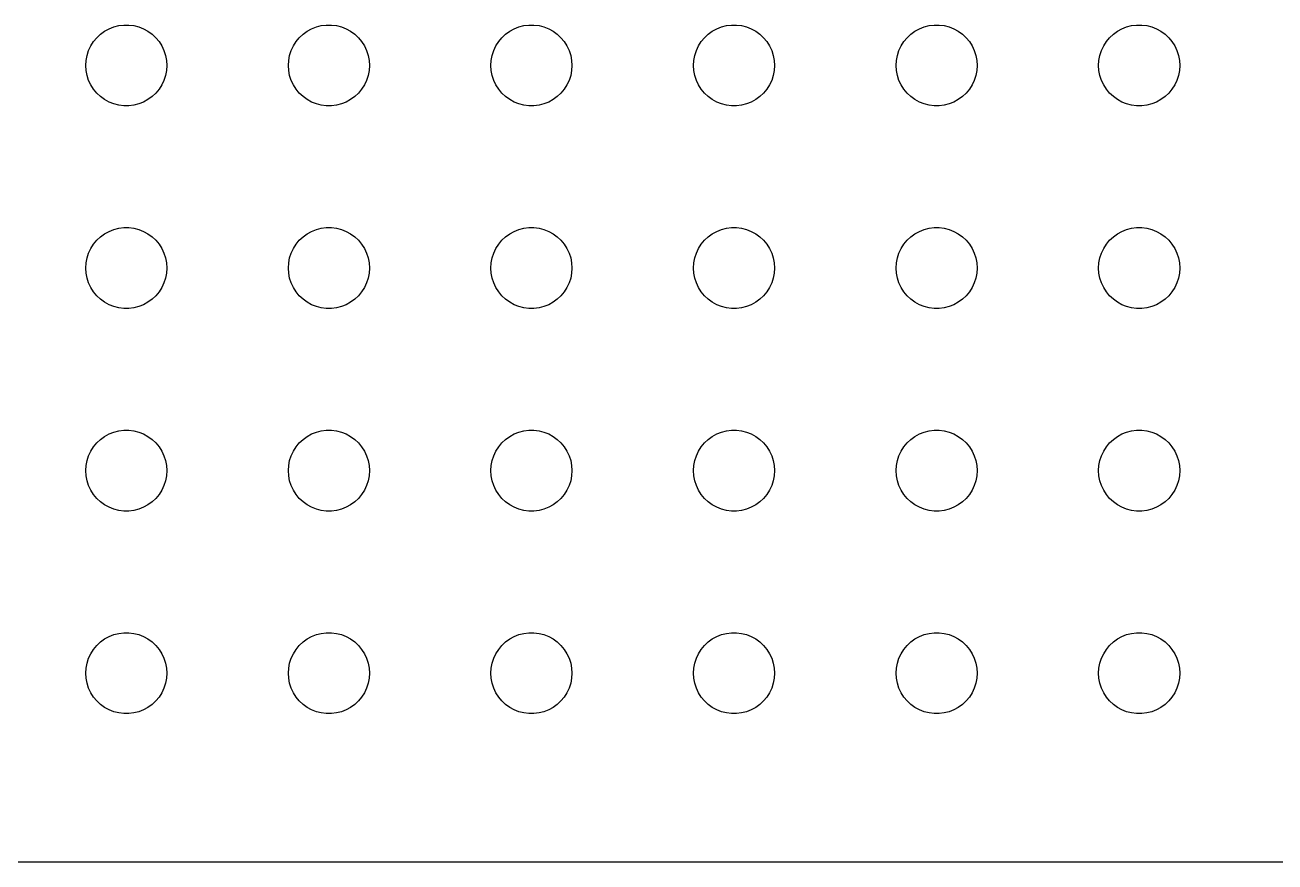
# Model space of a CAD drawing. Header units: metres. Extents: x -187 to 187, y -37 to 37.
# Drawn here: x -3.75 to 42.53, y -36.99 to -6 of the extents above; entities that cross this region are included whole.
import ezdxf

# ---------------------------------------------------------------- set-up
doc = ezdxf.new("R2010")
doc.units = ezdxf.units.M

msp = doc.modelspace()

# ---------------------------------------------------------------- linework, layer by layer
for p, q in [((-0.281067, -6.02657), (-0.094177, -6.00294)), ((-0.094177, -6.00294), (0.094177, -6.00294)), ((0.094177, -6.00294), (0.281067, -6.02657)), ((7.21892, -6.02657), (7.40581, -6.00294)), ((7.40581, -6.00294), (7.59418, -6.00294)), ((7.59418, -6.00294), (7.78107, -6.02657)), ((14.7189, -6.02657), (14.9058, -6.00294)), ((14.9058, -6.00294), (15.0942, -6.00294)), ((15.0942, -6.00294), (15.2811, -6.02657)), ((22.2189, -6.02657), (22.4058, -6.00294)), ((22.4058, -6.00294), (22.5942, -6.00294)), ((22.5942, -6.00294), (22.7811, -6.02657)), ((29.7189, -6.02657), (29.9058, -6.00294)), ((29.9058, -6.00294), (30.0942, -6.00294)), ((30.0942, -6.00294), (30.2811, -6.02657)), ((37.2189, -6.02657), (37.4058, -6.00294)), ((37.4058, -6.00294), (37.5942, -6.00294)), ((37.5942, -6.00294), (37.7811, -6.02657)), ((-1.21352, -6.61832), (-1.09344, -6.47318)), ((-1.09344, -6.47318), (-0.956131, -6.34422)), ((-0.956131, -6.34422), (-0.803726, -6.23351)), ((-0.803726, -6.23351), (-0.638657, -6.14275)), ((-0.638657, -6.14275), (-0.463516, -6.07341)), ((-0.463516, -6.07341), (-0.281067, -6.02657)), ((0.281067, -6.02657), (0.463516, -6.07341)), ((0.463516, -6.07341), (0.638657, -6.14275)), ((0.638657, -6.14275), (0.803726, -6.23351)), ((0.803726, -6.23351), (0.956131, -6.34422)), ((0.956131, -6.34422), (1.09344, -6.47318)), ((1.09344, -6.47318), (1.21352, -6.61832)), ((6.28647, -6.61832), (6.40654, -6.47318)), ((6.40654, -6.47318), (6.54385, -6.34422)), ((6.54385, -6.34422), (6.69626, -6.23351)), ((6.69626, -6.23351), (6.86133, -6.14275)), ((6.86133, -6.14275), (7.03647, -6.07341)), ((7.03647, -6.07341), (7.21892, -6.02657)), ((7.78107, -6.02657), (7.96352, -6.07341)), ((7.96352, -6.07341), (8.13866, -6.14275)), ((8.13866, -6.14275), (8.30373, -6.23351)), ((8.30373, -6.23351), (8.45613, -6.34422)), ((8.45613, -6.34422), (8.59344, -6.47318)), ((8.59344, -6.47318), (8.71352, -6.61832)), ((13.7865, -6.61832), (13.9065, -6.47318)), ((13.9065, -6.47318), (14.0439, -6.34422)), ((14.0439, -6.34422), (14.1963, -6.23351)), ((14.1963, -6.23351), (14.3613, -6.14275)), ((14.3613, -6.14275), (14.5365, -6.07341)), ((14.5365, -6.07341), (14.7189, -6.02657)), ((15.2811, -6.02657), (15.4635, -6.07341)), ((15.4635, -6.07341), (15.6387, -6.14275)), ((15.6387, -6.14275), (15.8037, -6.23351)), ((15.8037, -6.23351), (15.9561, -6.34422)), ((15.9561, -6.34422), (16.0934, -6.47318)), ((16.0934, -6.47318), (16.2135, -6.61832)), ((21.2865, -6.61832), (21.4065, -6.47318)), ((21.4065, -6.47318), (21.5439, -6.34422)), ((21.5439, -6.34422), (21.6963, -6.23351)), ((21.6963, -6.23351), (21.8613, -6.14275)), ((21.8613, -6.14275), (22.0365, -6.07341)), ((22.0365, -6.07341), (22.2189, -6.02657)), ((22.7811, -6.02657), (22.9635, -6.07341)), ((22.9635, -6.07341), (23.1387, -6.14275)), ((23.1387, -6.14275), (23.3037, -6.23351)), ((23.3037, -6.23351), (23.4561, -6.34422)), ((23.4561, -6.34422), (23.5934, -6.47318)), ((23.5934, -6.47318), (23.7135, -6.61832)), ((28.7865, -6.61832), (28.9065, -6.47318)), ((28.9065, -6.47318), (29.0439, -6.34422)), ((29.0439, -6.34422), (29.1963, -6.23351)), ((29.1963, -6.23351), (29.3613, -6.14275)), ((29.3613, -6.14275), (29.5365, -6.07341)), ((29.5365, -6.07341), (29.7189, -6.02657)), ((30.2811, -6.02657), (30.4635, -6.07341)), ((30.4635, -6.07341), (30.6387, -6.14275)), ((30.6387, -6.14275), (30.8037, -6.23351)), ((30.8037, -6.23351), (30.9561, -6.34422)), ((30.9561, -6.34422), (31.0934, -6.47318)), ((31.0934, -6.47318), (31.2135, -6.61832)), ((36.2865, -6.61832), (36.4065, -6.47318)), ((36.4065, -6.47318), (36.5439, -6.34422)), ((36.5439, -6.34422), (36.6963, -6.23351)), ((36.6963, -6.23351), (36.8613, -6.14275)), ((36.8613, -6.14275), (37.0365, -6.07341)), ((37.0365, -6.07341), (37.2189, -6.02657)), ((37.7811, -6.02657), (37.9635, -6.07341)), ((37.9635, -6.07341), (38.1387, -6.14275)), ((38.1387, -6.14275), (38.3037, -6.23351)), ((38.3037, -6.23351), (38.4561, -6.34422)), ((38.4561, -6.34422), (38.5934, -6.47318)), ((38.5934, -6.47318), (38.7135, -6.61832)), ((-1.39465, -6.9478), (-1.31445, -6.77736)), ((-1.31445, -6.77736), (-1.21352, -6.61832)), ((1.21352, -6.61832), (1.31445, -6.77736)), ((1.31445, -6.77736), (1.39465, -6.9478)), ((6.10533, -6.9478), (6.18553, -6.77736)), ((6.18553, -6.77736), (6.28647, -6.61832)), ((8.71352, -6.61832), (8.81445, -6.77736)), ((8.81445, -6.77736), (8.89465, -6.9478)), ((13.6053, -6.9478), (13.6855, -6.77736)), ((13.6855, -6.77736), (13.7865, -6.61832)), ((16.2135, -6.61832), (16.3145, -6.77736)), ((16.3145, -6.77736), (16.3947, -6.9478)), ((21.1053, -6.9478), (21.1855, -6.77736)), ((21.1855, -6.77736), (21.2865, -6.61832)), ((23.7135, -6.61832), (23.8145, -6.77736)), ((23.8145, -6.77736), (23.8947, -6.9478)), ((28.6053, -6.9478), (28.6855, -6.77736)), ((28.6855, -6.77736), (28.7865, -6.61832)), ((31.2135, -6.61832), (31.3145, -6.77736)), ((31.3145, -6.77736), (31.3947, -6.9478)), ((36.1053, -6.9478), (36.1855, -6.77736)), ((36.1855, -6.77736), (36.2865, -6.61832)), ((38.7135, -6.61832), (38.8145, -6.77736)), ((38.8145, -6.77736), (38.8947, -6.9478)), ((-1.5, -7.5), (-1.48816, -7.312)), ((-1.48816, -7.312), (-1.45287, -7.12695)), ((-1.45287, -7.12695), (-1.39465, -6.9478)), ((1.39465, -6.9478), (1.45287, -7.12695)), ((1.45287, -7.12695), (1.48816, -7.312)), ((1.48816, -7.312), (1.5, -7.5)), ((6, -7.5), (6.01183, -7.312)), ((6.01183, -7.312), (6.04712, -7.12695)), ((6.04712, -7.12695), (6.10533, -6.9478)), ((8.89465, -6.9478), (8.95287, -7.12695)), ((8.95287, -7.12695), (8.98816, -7.312)), ((8.98816, -7.312), (9, -7.5)), ((13.5, -7.5), (13.5118, -7.312)), ((13.5118, -7.312), (13.5471, -7.12695)), ((13.5471, -7.12695), (13.6053, -6.9478)), ((16.3947, -6.9478), (16.4529, -7.12695)), ((16.4529, -7.12695), (16.4882, -7.312)), ((16.4882, -7.312), (16.5, -7.5)), ((21, -7.5), (21.0118, -7.312)), ((21.0118, -7.312), (21.0471, -7.12695)), ((21.0471, -7.12695), (21.1053, -6.9478)), ((23.8947, -6.9478), (23.9529, -7.12695)), ((23.9529, -7.12695), (23.9882, -7.312)), ((23.9882, -7.312), (24, -7.5)), ((28.5, -7.5), (28.5118, -7.312)), ((28.5118, -7.312), (28.5471, -7.12695)), ((28.5471, -7.12695), (28.6053, -6.9478)), ((31.3947, -6.9478), (31.4529, -7.12695)), ((31.4529, -7.12695), (31.4882, -7.312)), ((31.4882, -7.312), (31.5, -7.5)), ((36, -7.5), (36.0118, -7.312)), ((36.0118, -7.312), (36.0471, -7.12695)), ((36.0471, -7.12695), (36.1053, -6.9478)), ((38.8947, -6.9478), (38.9529, -7.12695)), ((38.9529, -7.12695), (38.9882, -7.312)), ((38.9882, -7.312), (39, -7.5)), ((-1.48816, -7.68799), (-1.5, -7.5)), ((-1.45287, -7.87303), (-1.48816, -7.68799)), ((1.48816, -7.68799), (1.45287, -7.87303)), ((1.5, -7.5), (1.48816, -7.68799)), ((6.01183, -7.68799), (6, -7.5)), ((6.04712, -7.87303), (6.01183, -7.68799)), ((8.98816, -7.68799), (8.95287, -7.87303)), ((9, -7.5), (8.98816, -7.68799)), ((13.5118, -7.68799), (13.5, -7.5)), ((13.5471, -7.87303), (13.5118, -7.68799)), ((16.4882, -7.68799), (16.4529, -7.87303)), ((16.5, -7.5), (16.4882, -7.68799)), ((21.0118, -7.68799), (21, -7.5)), ((21.0471, -7.87303), (21.0118, -7.68799)), ((23.9882, -7.68799), (23.9529, -7.87303)), ((24, -7.5), (23.9882, -7.68799)), ((28.5118, -7.68799), (28.5, -7.5)), ((28.5471, -7.87303), (28.5118, -7.68799)), ((31.4882, -7.68799), (31.4529, -7.87303)), ((31.5, -7.5), (31.4882, -7.68799)), ((36.0118, -7.68799), (36, -7.5)), ((36.0471, -7.87303), (36.0118, -7.68799)), ((38.9882, -7.68799), (38.9529, -7.87303)), ((39, -7.5), (38.9882, -7.68799)), ((-1.39465, -8.05219), (-1.45287, -7.87303)), ((-1.31445, -8.22263), (-1.39465, -8.05219)), ((-1.21352, -8.38167), (-1.31445, -8.22263)), ((1.31445, -8.22263), (1.21352, -8.38167)), ((1.39465, -8.05219), (1.31445, -8.22263)), ((1.45287, -7.87303), (1.39465, -8.05219)), ((6.10533, -8.05219), (6.04712, -7.87303)), ((6.18553, -8.22263), (6.10533, -8.05219)), ((6.28647, -8.38167), (6.18553, -8.22263)), ((8.81445, -8.22263), (8.71352, -8.38167)), ((8.89465, -8.05219), (8.81445, -8.22263)), ((8.95287, -7.87303), (8.89465, -8.05219)), ((13.6053, -8.05219), (13.5471, -7.87303)), ((13.6855, -8.22263), (13.6053, -8.05219)), ((13.7865, -8.38167), (13.6855, -8.22263)), ((16.3145, -8.22263), (16.2135, -8.38167)), ((16.3947, -8.05219), (16.3145, -8.22263)), ((16.4529, -7.87303), (16.3947, -8.05219)), ((21.1053, -8.05219), (21.0471, -7.87303)), ((21.1855, -8.22263), (21.1053, -8.05219)), ((21.2865, -8.38167), (21.1855, -8.22263)), ((23.8145, -8.22263), (23.7135, -8.38167)), ((23.8947, -8.05219), (23.8145, -8.22263)), ((23.9529, -7.87303), (23.8947, -8.05219)), ((28.6053, -8.05219), (28.5471, -7.87303)), ((28.6855, -8.22263), (28.6053, -8.05219)), ((28.7865, -8.38167), (28.6855, -8.22263)), ((31.3145, -8.22263), (31.2135, -8.38167)), ((31.3947, -8.05219), (31.3145, -8.22263)), ((31.4529, -7.87303), (31.3947, -8.05219)), ((36.1053, -8.05219), (36.0471, -7.87303)), ((36.1855, -8.22263), (36.1053, -8.05219)), ((36.2865, -8.38167), (36.1855, -8.22263)), ((38.8145, -8.22263), (38.7135, -8.38167)), ((38.8947, -8.05219), (38.8145, -8.22263)), ((38.9529, -7.87303), (38.8947, -8.05219)), ((-1.09344, -8.52681), (-1.21352, -8.38167)), ((-0.956131, -8.65576), (-1.09344, -8.52681)), ((-0.803726, -8.76648), (-0.956131, -8.65576)), ((-0.638657, -8.85724), (-0.803726, -8.76648)), ((0.803726, -8.76648), (0.638657, -8.85724)), ((0.956131, -8.65576), (0.803726, -8.76648)), ((1.09344, -8.52681), (0.956131, -8.65576)), ((1.21352, -8.38167), (1.09344, -8.52681)), ((6.40654, -8.52681), (6.28647, -8.38167)), ((6.54385, -8.65576), (6.40654, -8.52681)), ((6.69626, -8.76648), (6.54385, -8.65576)), ((6.86133, -8.85724), (6.69626, -8.76648)), ((8.30373, -8.76648), (8.13866, -8.85724)), ((8.45613, -8.65576), (8.30373, -8.76648)), ((8.59344, -8.52681), (8.45613, -8.65576)), ((8.71352, -8.38167), (8.59344, -8.52681)), ((13.9065, -8.52681), (13.7865, -8.38167)), ((14.0439, -8.65576), (13.9065, -8.52681)), ((14.1963, -8.76648), (14.0439, -8.65576)), ((14.3613, -8.85724), (14.1963, -8.76648)), ((15.8037, -8.76648), (15.6387, -8.85724)), ((15.9561, -8.65576), (15.8037, -8.76648)), ((16.0934, -8.52681), (15.9561, -8.65576)), ((16.2135, -8.38167), (16.0934, -8.52681)), ((21.4065, -8.52681), (21.2865, -8.38167)), ((21.5439, -8.65576), (21.4065, -8.52681)), ((21.6963, -8.76648), (21.5439, -8.65576)), ((21.8613, -8.85724), (21.6963, -8.76648)), ((23.3037, -8.76648), (23.1387, -8.85724)), ((23.4561, -8.65576), (23.3037, -8.76648)), ((23.5934, -8.52681), (23.4561, -8.65576)), ((23.7135, -8.38167), (23.5934, -8.52681)), ((28.9065, -8.52681), (28.7865, -8.38167)), ((29.0439, -8.65576), (28.9065, -8.52681)), ((29.1963, -8.76648), (29.0439, -8.65576)), ((29.3613, -8.85724), (29.1963, -8.76648)), ((30.8037, -8.76648), (30.6387, -8.85724)), ((30.9561, -8.65576), (30.8037, -8.76648)), ((31.0934, -8.52681), (30.9561, -8.65576)), ((31.2135, -8.38167), (31.0934, -8.52681)), ((36.4065, -8.52681), (36.2865, -8.38167)), ((36.5439, -8.65576), (36.4065, -8.52681)), ((36.6963, -8.76648), (36.5439, -8.65576)), ((36.8613, -8.85724), (36.6963, -8.76648)), ((38.3037, -8.76648), (38.1387, -8.85724)), ((38.4561, -8.65576), (38.3037, -8.76648)), ((38.5934, -8.52681), (38.4561, -8.65576)), ((38.7135, -8.38167), (38.5934, -8.52681)), ((-0.463516, -8.92657), (-0.638657, -8.85724)), ((-0.281067, -8.97342), (-0.463516, -8.92657)), ((-0.094177, -8.99704), (-0.281067, -8.97342)), ((0.094177, -8.99704), (-0.094177, -8.99704)), ((0.281067, -8.97342), (0.094177, -8.99704)), ((0.463516, -8.92657), (0.281067, -8.97342)), ((0.638657, -8.85724), (0.463516, -8.92657)), ((7.03647, -8.92657), (6.86133, -8.85724)), ((7.21892, -8.97342), (7.03647, -8.92657)), ((7.40581, -8.99704), (7.21892, -8.97342)), ((7.59418, -8.99704), (7.40581, -8.99704)), ((7.78107, -8.97342), (7.59418, -8.99704)), ((7.96352, -8.92657), (7.78107, -8.97342)), ((8.13866, -8.85724), (7.96352, -8.92657)), ((14.5365, -8.92657), (14.3613, -8.85724)), ((14.7189, -8.97342), (14.5365, -8.92657)), ((14.9058, -8.99704), (14.7189, -8.97342)), ((15.0942, -8.99704), (14.9058, -8.99704)), ((15.2811, -8.97342), (15.0942, -8.99704)), ((15.4635, -8.92657), (15.2811, -8.97342)), ((15.6387, -8.85724), (15.4635, -8.92657)), ((22.0365, -8.92657), (21.8613, -8.85724)), ((22.2189, -8.97342), (22.0365, -8.92657)), ((22.4058, -8.99704), (22.2189, -8.97342)), ((22.5942, -8.99704), (22.4058, -8.99704)), ((22.7811, -8.97342), (22.5942, -8.99704)), ((22.9635, -8.92657), (22.7811, -8.97342)), ((23.1387, -8.85724), (22.9635, -8.92657)), ((29.5365, -8.92657), (29.3613, -8.85724)), ((29.7189, -8.97342), (29.5365, -8.92657)), ((29.9058, -8.99704), (29.7189, -8.97342)), ((30.0942, -8.99704), (29.9058, -8.99704)), ((30.2811, -8.97342), (30.0942, -8.99704)), ((30.4635, -8.92657), (30.2811, -8.97342)), ((30.6387, -8.85724), (30.4635, -8.92657)), ((37.0365, -8.92657), (36.8613, -8.85724)), ((37.2189, -8.97342), (37.0365, -8.92657)), ((37.4058, -8.99704), (37.2189, -8.97342)), ((37.5942, -8.99704), (37.4058, -8.99704)), ((37.7811, -8.97342), (37.5942, -8.99704)), ((37.9635, -8.92657), (37.7811, -8.97342)), ((38.1387, -8.85724), (37.9635, -8.92657)), ((-1.09344, -13.9732), (-0.956131, -13.8442)), ((-0.956131, -13.8442), (-0.803726, -13.7335)), ((-0.803726, -13.7335), (-0.638657, -13.6427)), ((-0.638657, -13.6427), (-0.463516, -13.5734)), ((-0.463516, -13.5734), (-0.281067, -13.5266)), ((-0.281067, -13.5266), (-0.094177, -13.5029)), ((-0.094177, -13.5029), (0.094177, -13.5029)), ((0.094177, -13.5029), (0.281067, -13.5266)), ((0.281067, -13.5266), (0.463516, -13.5734)), ((0.463516, -13.5734), (0.638657, -13.6427)), ((0.638657, -13.6427), (0.803726, -13.7335)), ((0.803726, -13.7335), (0.956131, -13.8442)), ((0.956131, -13.8442), (1.09344, -13.9732)), ((6.40654, -13.9732), (6.54385, -13.8442)), ((6.54385, -13.8442), (6.69626, -13.7335)), ((6.69626, -13.7335), (6.86133, -13.6427)), ((6.86133, -13.6427), (7.03647, -13.5734)), ((7.03647, -13.5734), (7.21892, -13.5266)), ((7.21892, -13.5266), (7.40581, -13.5029)), ((7.40581, -13.5029), (7.59418, -13.5029)), ((7.59418, -13.5029), (7.78107, -13.5266)), ((7.78107, -13.5266), (7.96352, -13.5734)), ((7.96352, -13.5734), (8.13866, -13.6427)), ((8.13866, -13.6427), (8.30373, -13.7335)), ((8.30373, -13.7335), (8.45613, -13.8442)), ((8.45613, -13.8442), (8.59344, -13.9732)), ((13.9065, -13.9732), (14.0439, -13.8442)), ((14.0439, -13.8442), (14.1963, -13.7335)), ((14.1963, -13.7335), (14.3613, -13.6427)), ((14.3613, -13.6427), (14.5365, -13.5734)), ((14.5365, -13.5734), (14.7189, -13.5266)), ((14.7189, -13.5266), (14.9058, -13.5029)), ((14.9058, -13.5029), (15.0942, -13.5029)), ((15.0942, -13.5029), (15.2811, -13.5266)), ((15.2811, -13.5266), (15.4635, -13.5734)), ((15.4635, -13.5734), (15.6387, -13.6427)), ((15.6387, -13.6427), (15.8037, -13.7335)), ((15.8037, -13.7335), (15.9561, -13.8442)), ((15.9561, -13.8442), (16.0934, -13.9732)), ((21.4065, -13.9732), (21.5439, -13.8442)), ((21.5439, -13.8442), (21.6963, -13.7335)), ((21.6963, -13.7335), (21.8613, -13.6427)), ((21.8613, -13.6427), (22.0365, -13.5734)), ((22.0365, -13.5734), (22.2189, -13.5266)), ((22.2189, -13.5266), (22.4058, -13.5029)), ((22.4058, -13.5029), (22.5942, -13.5029)), ((22.5942, -13.5029), (22.7811, -13.5266)), ((22.7811, -13.5266), (22.9635, -13.5734)), ((22.9635, -13.5734), (23.1387, -13.6427)), ((23.1387, -13.6427), (23.3037, -13.7335)), ((23.3037, -13.7335), (23.4561, -13.8442)), ((23.4561, -13.8442), (23.5934, -13.9732)), ((28.9065, -13.9732), (29.0439, -13.8442)), ((29.0439, -13.8442), (29.1963, -13.7335)), ((29.1963, -13.7335), (29.3613, -13.6427)), ((29.3613, -13.6427), (29.5365, -13.5734)), ((29.5365, -13.5734), (29.7189, -13.5266)), ((29.7189, -13.5266), (29.9058, -13.5029)), ((29.9058, -13.5029), (30.0942, -13.5029)), ((30.0942, -13.5029), (30.2811, -13.5266)), ((30.2811, -13.5266), (30.4635, -13.5734)), ((30.4635, -13.5734), (30.6387, -13.6427)), ((30.6387, -13.6427), (30.8037, -13.7335)), ((30.8037, -13.7335), (30.9561, -13.8442)), ((30.9561, -13.8442), (31.0934, -13.9732)), ((36.4065, -13.9732), (36.5439, -13.8442)), ((36.5439, -13.8442), (36.6963, -13.7335)), ((36.6963, -13.7335), (36.8613, -13.6427)), ((36.8613, -13.6427), (37.0365, -13.5734)), ((37.0365, -13.5734), (37.2189, -13.5266)), ((37.2189, -13.5266), (37.4058, -13.5029)), ((37.4058, -13.5029), (37.5942, -13.5029)), ((37.5942, -13.5029), (37.7811, -13.5266)), ((37.7811, -13.5266), (37.9635, -13.5734)), ((37.9635, -13.5734), (38.1387, -13.6427)), ((38.1387, -13.6427), (38.3037, -13.7335)), ((38.3037, -13.7335), (38.4561, -13.8442)), ((38.4561, -13.8442), (38.5934, -13.9732)), ((-1.39465, -14.4478), (-1.31445, -14.2774)), ((-1.31445, -14.2774), (-1.21352, -14.1183)), ((-1.21352, -14.1183), (-1.09344, -13.9732)), ((1.09344, -13.9732), (1.21352, -14.1183)), ((1.21352, -14.1183), (1.31445, -14.2774)), ((1.31445, -14.2774), (1.39465, -14.4478)), ((6.10533, -14.4478), (6.18553, -14.2774)), ((6.18553, -14.2774), (6.28647, -14.1183)), ((6.28647, -14.1183), (6.40654, -13.9732)), ((8.59344, -13.9732), (8.71352, -14.1183)), ((8.71352, -14.1183), (8.81445, -14.2774)), ((8.81445, -14.2774), (8.89465, -14.4478)), ((13.6053, -14.4478), (13.6855, -14.2774)), ((13.6855, -14.2774), (13.7865, -14.1183)), ((13.7865, -14.1183), (13.9065, -13.9732)), ((16.0934, -13.9732), (16.2135, -14.1183)), ((16.2135, -14.1183), (16.3145, -14.2774)), ((16.3145, -14.2774), (16.3947, -14.4478)), ((21.1053, -14.4478), (21.1855, -14.2774)), ((21.1855, -14.2774), (21.2865, -14.1183)), ((21.2865, -14.1183), (21.4065, -13.9732)), ((23.5934, -13.9732), (23.7135, -14.1183)), ((23.7135, -14.1183), (23.8145, -14.2774)), ((23.8145, -14.2774), (23.8947, -14.4478)), ((28.6053, -14.4478), (28.6855, -14.2774)), ((28.6855, -14.2774), (28.7865, -14.1183)), ((28.7865, -14.1183), (28.9065, -13.9732)), ((31.0934, -13.9732), (31.2135, -14.1183)), ((31.2135, -14.1183), (31.3145, -14.2774)), ((31.3145, -14.2774), (31.3947, -14.4478)), ((36.1053, -14.4478), (36.1855, -14.2774)), ((36.1855, -14.2774), (36.2865, -14.1183)), ((36.2865, -14.1183), (36.4065, -13.9732)), ((38.5934, -13.9732), (38.7135, -14.1183)), ((38.7135, -14.1183), (38.8145, -14.2774)), ((38.8145, -14.2774), (38.8947, -14.4478)), ((-1.48816, -14.812), (-1.45287, -14.627)), ((-1.45287, -14.627), (-1.39465, -14.4478)), ((1.39465, -14.4478), (1.45287, -14.627)), ((1.45287, -14.627), (1.48816, -14.812)), ((6.01183, -14.812), (6.04712, -14.627)), ((6.04712, -14.627), (6.10533, -14.4478)), ((8.89465, -14.4478), (8.95287, -14.627)), ((8.95287, -14.627), (8.98816, -14.812)), ((13.5118, -14.812), (13.5471, -14.627)), ((13.5471, -14.627), (13.6053, -14.4478)), ((16.3947, -14.4478), (16.4529, -14.627)), ((16.4529, -14.627), (16.4882, -14.812)), ((21.0118, -14.812), (21.0471, -14.627)), ((21.0471, -14.627), (21.1053, -14.4478)), ((23.8947, -14.4478), (23.9529, -14.627)), ((23.9529, -14.627), (23.9882, -14.812)), ((28.5118, -14.812), (28.5471, -14.627)), ((28.5471, -14.627), (28.6053, -14.4478)), ((31.3947, -14.4478), (31.4529, -14.627)), ((31.4529, -14.627), (31.4882, -14.812)), ((36.0118, -14.812), (36.0471, -14.627)), ((36.0471, -14.627), (36.1053, -14.4478)), ((38.8947, -14.4478), (38.9529, -14.627)), ((38.9529, -14.627), (38.9882, -14.812)), ((-1.5, -15), (-1.48816, -14.812)), ((-1.48816, -15.188), (-1.5, -15)), ((-1.45287, -15.373), (-1.48816, -15.188)), ((1.48816, -15.188), (1.45287, -15.373)), ((1.48816, -14.812), (1.5, -15)), ((1.5, -15), (1.48816, -15.188)), ((6, -15), (6.01183, -14.812)), ((6.01183, -15.188), (6, -15)), ((6.04712, -15.373), (6.01183, -15.188)), ((8.98816, -15.188), (8.95287, -15.373)), ((8.98816, -14.812), (9, -15)), ((9, -15), (8.98816, -15.188)), ((13.5, -15), (13.5118, -14.812)), ((13.5118, -15.188), (13.5, -15)), ((13.5471, -15.373), (13.5118, -15.188)), ((16.4882, -15.188), (16.4529, -15.373)), ((16.4882, -14.812), (16.5, -15)), ((16.5, -15), (16.4882, -15.188)), ((21, -15), (21.0118, -14.812)), ((21.0118, -15.188), (21, -15)), ((21.0471, -15.373), (21.0118, -15.188)), ((23.9882, -15.188), (23.9529, -15.373)), ((23.9882, -14.812), (24, -15)), ((24, -15), (23.9882, -15.188)), ((28.5, -15), (28.5118, -14.812)), ((28.5118, -15.188), (28.5, -15)), ((28.5471, -15.373), (28.5118, -15.188)), ((31.4882, -15.188), (31.4529, -15.373)), ((31.4882, -14.812), (31.5, -15)), ((31.5, -15), (31.4882, -15.188)), ((36, -15), (36.0118, -14.812)), ((36.0118, -15.188), (36, -15)), ((36.0471, -15.373), (36.0118, -15.188)), ((38.9882, -15.188), (38.9529, -15.373)), ((38.9882, -14.812), (39, -15)), ((39, -15), (38.9882, -15.188)), ((-1.39465, -15.5522), (-1.45287, -15.373)), ((-1.31445, -15.7226), (-1.39465, -15.5522)), ((-1.21352, -15.8817), (-1.31445, -15.7226)), ((1.31445, -15.7226), (1.21352, -15.8817)), ((1.39465, -15.5522), (1.31445, -15.7226)), ((1.45287, -15.373), (1.39465, -15.5522)), ((6.10533, -15.5522), (6.04712, -15.373)), ((6.18553, -15.7226), (6.10533, -15.5522)), ((6.28647, -15.8817), (6.18553, -15.7226)), ((8.81445, -15.7226), (8.71352, -15.8817)), ((8.89465, -15.5522), (8.81445, -15.7226)), ((8.95287, -15.373), (8.89465, -15.5522)), ((13.6053, -15.5522), (13.5471, -15.373)), ((13.6855, -15.7226), (13.6053, -15.5522)), ((13.7865, -15.8817), (13.6855, -15.7226)), ((16.3145, -15.7226), (16.2135, -15.8817)), ((16.3947, -15.5522), (16.3145, -15.7226)), ((16.4529, -15.373), (16.3947, -15.5522)), ((21.1053, -15.5522), (21.0471, -15.373)), ((21.1855, -15.7226), (21.1053, -15.5522)), ((21.2865, -15.8817), (21.1855, -15.7226)), ((23.8145, -15.7226), (23.7135, -15.8817)), ((23.8947, -15.5522), (23.8145, -15.7226)), ((23.9529, -15.373), (23.8947, -15.5522)), ((28.6053, -15.5522), (28.5471, -15.373)), ((28.6855, -15.7226), (28.6053, -15.5522)), ((28.7865, -15.8817), (28.6855, -15.7226)), ((31.3145, -15.7226), (31.2135, -15.8817)), ((31.3947, -15.5522), (31.3145, -15.7226)), ((31.4529, -15.373), (31.3947, -15.5522)), ((36.1053, -15.5522), (36.0471, -15.373)), ((36.1855, -15.7226), (36.1053, -15.5522)), ((36.2865, -15.8817), (36.1855, -15.7226)), ((38.8145, -15.7226), (38.7135, -15.8817)), ((38.8947, -15.5522), (38.8145, -15.7226)), ((38.9529, -15.373), (38.8947, -15.5522)), ((-1.09344, -16.0268), (-1.21352, -15.8817)), ((-0.956131, -16.1558), (-1.09344, -16.0268)), ((-0.803726, -16.2665), (-0.956131, -16.1558)), ((0.956131, -16.1558), (0.803726, -16.2665)), ((1.09344, -16.0268), (0.956131, -16.1558)), ((1.21352, -15.8817), (1.09344, -16.0268)), ((6.40654, -16.0268), (6.28647, -15.8817)), ((6.54385, -16.1558), (6.40654, -16.0268)), ((6.69626, -16.2665), (6.54385, -16.1558)), ((8.45613, -16.1558), (8.30373, -16.2665)), ((8.59344, -16.0268), (8.45613, -16.1558)), ((8.71352, -15.8817), (8.59344, -16.0268)), ((13.9065, -16.0268), (13.7865, -15.8817)), ((14.0439, -16.1558), (13.9065, -16.0268)), ((14.1963, -16.2665), (14.0439, -16.1558)), ((15.9561, -16.1558), (15.8037, -16.2665)), ((16.0934, -16.0268), (15.9561, -16.1558)), ((16.2135, -15.8817), (16.0934, -16.0268)), ((21.4065, -16.0268), (21.2865, -15.8817)), ((21.5439, -16.1558), (21.4065, -16.0268)), ((21.6963, -16.2665), (21.5439, -16.1558)), ((23.4561, -16.1558), (23.3037, -16.2665)), ((23.5934, -16.0268), (23.4561, -16.1558)), ((23.7135, -15.8817), (23.5934, -16.0268)), ((28.9065, -16.0268), (28.7865, -15.8817)), ((29.0439, -16.1558), (28.9065, -16.0268)), ((29.1963, -16.2665), (29.0439, -16.1558)), ((30.9561, -16.1558), (30.8037, -16.2665)), ((31.0934, -16.0268), (30.9561, -16.1558)), ((31.2135, -15.8817), (31.0934, -16.0268)), ((36.4065, -16.0268), (36.2865, -15.8817)), ((36.5439, -16.1558), (36.4065, -16.0268)), ((36.6963, -16.2665), (36.5439, -16.1558)), ((38.4561, -16.1558), (38.3037, -16.2665)), ((38.5934, -16.0268), (38.4561, -16.1558)), ((38.7135, -15.8817), (38.5934, -16.0268)), ((-0.638657, -16.3572), (-0.803726, -16.2665)), ((-0.463516, -16.4266), (-0.638657, -16.3572)), ((-0.281067, -16.4734), (-0.463516, -16.4266)), ((-0.094177, -16.497), (-0.281067, -16.4734)), ((0.094177, -16.497), (-0.094177, -16.497)), ((0.281067, -16.4734), (0.094177, -16.497)), ((0.463516, -16.4266), (0.281067, -16.4734)), ((0.638657, -16.3572), (0.463516, -16.4266)), ((0.803726, -16.2665), (0.638657, -16.3572)), ((6.86133, -16.3572), (6.69626, -16.2665)), ((7.03647, -16.4266), (6.86133, -16.3572)), ((7.21892, -16.4734), (7.03647, -16.4266)), ((7.40581, -16.497), (7.21892, -16.4734)), ((7.59418, -16.497), (7.40581, -16.497)), ((7.78107, -16.4734), (7.59418, -16.497)), ((7.96352, -16.4266), (7.78107, -16.4734)), ((8.13866, -16.3572), (7.96352, -16.4266)), ((8.30373, -16.2665), (8.13866, -16.3572)), ((14.3613, -16.3572), (14.1963, -16.2665)), ((14.5365, -16.4266), (14.3613, -16.3572)), ((14.7189, -16.4734), (14.5365, -16.4266)), ((14.9058, -16.497), (14.7189, -16.4734)), ((15.0942, -16.497), (14.9058, -16.497)), ((15.2811, -16.4734), (15.0942, -16.497)), ((15.4635, -16.4266), (15.2811, -16.4734)), ((15.6387, -16.3572), (15.4635, -16.4266)), ((15.8037, -16.2665), (15.6387, -16.3572)), ((21.8613, -16.3572), (21.6963, -16.2665)), ((22.0365, -16.4266), (21.8613, -16.3572)), ((22.2189, -16.4734), (22.0365, -16.4266)), ((22.4058, -16.497), (22.2189, -16.4734)), ((22.5942, -16.497), (22.4058, -16.497)), ((22.7811, -16.4734), (22.5942, -16.497)), ((22.9635, -16.4266), (22.7811, -16.4734)), ((23.1387, -16.3572), (22.9635, -16.4266)), ((23.3037, -16.2665), (23.1387, -16.3572)), ((29.3613, -16.3572), (29.1963, -16.2665)), ((29.5365, -16.4266), (29.3613, -16.3572)), ((29.7189, -16.4734), (29.5365, -16.4266)), ((29.9058, -16.497), (29.7189, -16.4734)), ((30.0942, -16.497), (29.9058, -16.497)), ((30.2811, -16.4734), (30.0942, -16.497)), ((30.4635, -16.4266), (30.2811, -16.4734)), ((30.6387, -16.3572), (30.4635, -16.4266)), ((30.8037, -16.2665), (30.6387, -16.3572)), ((36.8613, -16.3572), (36.6963, -16.2665)), ((37.0365, -16.4266), (36.8613, -16.3572)), ((37.2189, -16.4734), (37.0365, -16.4266)), ((37.4058, -16.497), (37.2189, -16.4734)), ((37.5942, -16.497), (37.4058, -16.497)), ((37.7811, -16.4734), (37.5942, -16.497)), ((37.9635, -16.4266), (37.7811, -16.4734)), ((38.1387, -16.3572), (37.9635, -16.4266)), ((38.3037, -16.2665), (38.1387, -16.3572)), ((-0.956131, -21.3442), (-0.803726, -21.2335)), ((-0.803726, -21.2335), (-0.638657, -21.1427)), ((-0.638657, -21.1427), (-0.463516, -21.0734)), ((-0.463516, -21.0734), (-0.281067, -21.0266)), ((-0.281067, -21.0266), (-0.094177, -21.003)), ((-0.094177, -21.003), (0.094177, -21.003)), ((0.094177, -21.003), (0.281067, -21.0266)), ((0.281067, -21.0266), (0.463516, -21.0734)), ((0.463516, -21.0734), (0.638657, -21.1427)), ((0.638657, -21.1427), (0.803726, -21.2335)), ((0.803726, -21.2335), (0.956131, -21.3442)), ((6.54385, -21.3442), (6.69626, -21.2335)), ((6.69626, -21.2335), (6.86133, -21.1427)), ((6.86133, -21.1427), (7.03647, -21.0734)), ((7.03647, -21.0734), (7.21892, -21.0266)), ((7.21892, -21.0266), (7.40581, -21.003)), ((7.40581, -21.003), (7.59418, -21.003)), ((7.59418, -21.003), (7.78107, -21.0266)), ((7.78107, -21.0266), (7.96352, -21.0734)), ((7.96352, -21.0734), (8.13866, -21.1427)), ((8.13866, -21.1427), (8.30373, -21.2335)), ((8.30373, -21.2335), (8.45613, -21.3442)), ((14.0439, -21.3442), (14.1963, -21.2335)), ((14.1963, -21.2335), (14.3613, -21.1427)), ((14.3613, -21.1427), (14.5365, -21.0734)), ((14.5365, -21.0734), (14.7189, -21.0266)), ((14.7189, -21.0266), (14.9058, -21.003)), ((14.9058, -21.003), (15.0942, -21.003)), ((15.0942, -21.003), (15.2811, -21.0266)), ((15.2811, -21.0266), (15.4635, -21.0734)), ((15.4635, -21.0734), (15.6387, -21.1427)), ((15.6387, -21.1427), (15.8037, -21.2335)), ((15.8037, -21.2335), (15.9561, -21.3442)), ((21.5439, -21.3442), (21.6963, -21.2335)), ((21.6963, -21.2335), (21.8613, -21.1427)), ((21.8613, -21.1427), (22.0365, -21.0734)), ((22.0365, -21.0734), (22.2189, -21.0266)), ((22.2189, -21.0266), (22.4058, -21.003)), ((22.4058, -21.003), (22.5942, -21.003)), ((22.5942, -21.003), (22.7811, -21.0266)), ((22.7811, -21.0266), (22.9635, -21.0734)), ((22.9635, -21.0734), (23.1387, -21.1427)), ((23.1387, -21.1427), (23.3037, -21.2335)), ((23.3037, -21.2335), (23.4561, -21.3442)), ((29.0439, -21.3442), (29.1963, -21.2335)), ((29.1963, -21.2335), (29.3613, -21.1427)), ((29.3613, -21.1427), (29.5365, -21.0734)), ((29.5365, -21.0734), (29.7189, -21.0266)), ((29.7189, -21.0266), (29.9058, -21.003)), ((29.9058, -21.003), (30.0942, -21.003)), ((30.0942, -21.003), (30.2811, -21.0266)), ((30.2811, -21.0266), (30.4635, -21.0734)), ((30.4635, -21.0734), (30.6387, -21.1427)), ((30.6387, -21.1427), (30.8037, -21.2335)), ((30.8037, -21.2335), (30.9561, -21.3442)), ((36.5439, -21.3442), (36.6963, -21.2335)), ((36.6963, -21.2335), (36.8613, -21.1427)), ((36.8613, -21.1427), (37.0365, -21.0734)), ((37.0365, -21.0734), (37.2189, -21.0266)), ((37.2189, -21.0266), (37.4058, -21.003)), ((37.4058, -21.003), (37.5942, -21.003)), ((37.5942, -21.003), (37.7811, -21.0266)), ((37.7811, -21.0266), (37.9635, -21.0734)), ((37.9635, -21.0734), (38.1387, -21.1427)), ((38.1387, -21.1427), (38.3037, -21.2335)), ((38.3037, -21.2335), (38.4561, -21.3442)), ((-1.31445, -21.7774), (-1.21352, -21.6183)), ((-1.21352, -21.6183), (-1.09344, -21.4732)), ((-1.09344, -21.4732), (-0.956131, -21.3442)), ((0.956131, -21.3442), (1.09344, -21.4732)), ((1.09344, -21.4732), (1.21352, -21.6183)), ((1.21352, -21.6183), (1.31445, -21.7774)), ((6.18553, -21.7774), (6.28647, -21.6183)), ((6.28647, -21.6183), (6.40654, -21.4732)), ((6.40654, -21.4732), (6.54385, -21.3442)), ((8.45613, -21.3442), (8.59344, -21.4732)), ((8.59344, -21.4732), (8.71352, -21.6183)), ((8.71352, -21.6183), (8.81445, -21.7774)), ((13.6855, -21.7774), (13.7865, -21.6183)), ((13.7865, -21.6183), (13.9065, -21.4732)), ((13.9065, -21.4732), (14.0439, -21.3442)), ((15.9561, -21.3442), (16.0934, -21.4732)), ((16.0934, -21.4732), (16.2135, -21.6183)), ((16.2135, -21.6183), (16.3145, -21.7774)), ((21.1855, -21.7774), (21.2865, -21.6183)), ((21.2865, -21.6183), (21.4065, -21.4732)), ((21.4065, -21.4732), (21.5439, -21.3442)), ((23.4561, -21.3442), (23.5934, -21.4732)), ((23.5934, -21.4732), (23.7135, -21.6183)), ((23.7135, -21.6183), (23.8145, -21.7774)), ((28.6855, -21.7774), (28.7865, -21.6183)), ((28.7865, -21.6183), (28.9065, -21.4732)), ((28.9065, -21.4732), (29.0439, -21.3442)), ((30.9561, -21.3442), (31.0934, -21.4732)), ((31.0934, -21.4732), (31.2135, -21.6183)), ((31.2135, -21.6183), (31.3145, -21.7774)), ((36.1855, -21.7774), (36.2865, -21.6183)), ((36.2865, -21.6183), (36.4065, -21.4732)), ((36.4065, -21.4732), (36.5439, -21.3442)), ((38.4561, -21.3442), (38.5934, -21.4732)), ((38.5934, -21.4732), (38.7135, -21.6183)), ((38.7135, -21.6183), (38.8145, -21.7774)), ((-1.48816, -22.312), (-1.45287, -22.127)), ((-1.45287, -22.127), (-1.39465, -21.9478)), ((-1.39465, -21.9478), (-1.31445, -21.7774)), ((1.31445, -21.7774), (1.39465, -21.9478)), ((1.39465, -21.9478), (1.45287, -22.127)), ((1.45287, -22.127), (1.48816, -22.312)), ((6.01183, -22.312), (6.04712, -22.127)), ((6.04712, -22.127), (6.10533, -21.9478)), ((6.10533, -21.9478), (6.18553, -21.7774)), ((8.81445, -21.7774), (8.89465, -21.9478)), ((8.89465, -21.9478), (8.95287, -22.127)), ((8.95287, -22.127), (8.98816, -22.312)), ((13.5118, -22.312), (13.5471, -22.127)), ((13.5471, -22.127), (13.6053, -21.9478)), ((13.6053, -21.9478), (13.6855, -21.7774)), ((16.3145, -21.7774), (16.3947, -21.9478)), ((16.3947, -21.9478), (16.4529, -22.127)), ((16.4529, -22.127), (16.4882, -22.312)), ((21.0118, -22.312), (21.0471, -22.127)), ((21.0471, -22.127), (21.1053, -21.9478)), ((21.1053, -21.9478), (21.1855, -21.7774)), ((23.8145, -21.7774), (23.8947, -21.9478)), ((23.8947, -21.9478), (23.9529, -22.127)), ((23.9529, -22.127), (23.9882, -22.312)), ((28.5118, -22.312), (28.5471, -22.127)), ((28.5471, -22.127), (28.6053, -21.9478)), ((28.6053, -21.9478), (28.6855, -21.7774)), ((31.3145, -21.7774), (31.3947, -21.9478)), ((31.3947, -21.9478), (31.4529, -22.127)), ((31.4529, -22.127), (31.4882, -22.312)), ((36.0118, -22.312), (36.0471, -22.127)), ((36.0471, -22.127), (36.1053, -21.9478)), ((36.1053, -21.9478), (36.1855, -21.7774)), ((38.8145, -21.7774), (38.8947, -21.9478)), ((38.8947, -21.9478), (38.9529, -22.127)), ((38.9529, -22.127), (38.9882, -22.312)), ((-1.5, -22.5), (-1.48816, -22.312)), ((-1.48816, -22.688), (-1.5, -22.5)), ((1.48816, -22.312), (1.5, -22.5)), ((1.5, -22.5), (1.48816, -22.688)), ((6, -22.5), (6.01183, -22.312)), ((6.01183, -22.688), (6, -22.5)), ((8.98816, -22.312), (9, -22.5)), ((9, -22.5), (8.98816, -22.688)), ((13.5, -22.5), (13.5118, -22.312)), ((13.5118, -22.688), (13.5, -22.5)), ((16.4882, -22.312), (16.5, -22.5)), ((16.5, -22.5), (16.4882, -22.688)), ((21, -22.5), (21.0118, -22.312)), ((21.0118, -22.688), (21, -22.5)), ((23.9882, -22.312), (24, -22.5)), ((24, -22.5), (23.9882, -22.688)), ((28.5, -22.5), (28.5118, -22.312)), ((28.5118, -22.688), (28.5, -22.5)), ((31.4882, -22.312), (31.5, -22.5)), ((31.5, -22.5), (31.4882, -22.688)), ((36, -22.5), (36.0118, -22.312)), ((36.0118, -22.688), (36, -22.5)), ((38.9882, -22.312), (39, -22.5)), ((39, -22.5), (38.9882, -22.688)), ((-1.45287, -22.873), (-1.48816, -22.688)), ((-1.39465, -23.0522), (-1.45287, -22.873)), ((-1.31445, -23.2226), (-1.39465, -23.0522)), ((1.39465, -23.0522), (1.31445, -23.2226)), ((1.45287, -22.873), (1.39465, -23.0522)), ((1.48816, -22.688), (1.45287, -22.873)), ((6.04712, -22.873), (6.01183, -22.688)), ((6.10533, -23.0522), (6.04712, -22.873)), ((6.18553, -23.2226), (6.10533, -23.0522)), ((8.89465, -23.0522), (8.81445, -23.2226)), ((8.95287, -22.873), (8.89465, -23.0522)), ((8.98816, -22.688), (8.95287, -22.873)), ((13.5471, -22.873), (13.5118, -22.688)), ((13.6053, -23.0522), (13.5471, -22.873)), ((13.6855, -23.2226), (13.6053, -23.0522)), ((16.3947, -23.0522), (16.3145, -23.2226)), ((16.4529, -22.873), (16.3947, -23.0522)), ((16.4882, -22.688), (16.4529, -22.873)), ((21.0471, -22.873), (21.0118, -22.688)), ((21.1053, -23.0522), (21.0471, -22.873)), ((21.1855, -23.2226), (21.1053, -23.0522)), ((23.8947, -23.0522), (23.8145, -23.2226)), ((23.9529, -22.873), (23.8947, -23.0522)), ((23.9882, -22.688), (23.9529, -22.873)), ((28.5471, -22.873), (28.5118, -22.688)), ((28.6053, -23.0522), (28.5471, -22.873)), ((28.6855, -23.2226), (28.6053, -23.0522)), ((31.3947, -23.0522), (31.3145, -23.2226)), ((31.4529, -22.873), (31.3947, -23.0522)), ((31.4882, -22.688), (31.4529, -22.873)), ((36.0471, -22.873), (36.0118, -22.688)), ((36.1053, -23.0522), (36.0471, -22.873)), ((36.1855, -23.2226), (36.1053, -23.0522)), ((38.8947, -23.0522), (38.8145, -23.2226)), ((38.9529, -22.873), (38.8947, -23.0522)), ((38.9882, -22.688), (38.9529, -22.873)), ((-1.21352, -23.3817), (-1.31445, -23.2226)), ((-1.09344, -23.5268), (-1.21352, -23.3817)), ((-0.956131, -23.6558), (-1.09344, -23.5268)), ((1.09344, -23.5268), (0.956131, -23.6558)), ((1.21352, -23.3817), (1.09344, -23.5268)), ((1.31445, -23.2226), (1.21352, -23.3817)), ((6.28647, -23.3817), (6.18553, -23.2226)), ((6.40654, -23.5268), (6.28647, -23.3817)), ((6.54385, -23.6558), (6.40654, -23.5268)), ((8.59344, -23.5268), (8.45613, -23.6558)), ((8.71352, -23.3817), (8.59344, -23.5268)), ((8.81445, -23.2226), (8.71352, -23.3817)), ((13.7865, -23.3817), (13.6855, -23.2226)), ((13.9065, -23.5268), (13.7865, -23.3817)), ((14.0439, -23.6558), (13.9065, -23.5268)), ((16.0934, -23.5268), (15.9561, -23.6558)), ((16.2135, -23.3817), (16.0934, -23.5268)), ((16.3145, -23.2226), (16.2135, -23.3817)), ((21.2865, -23.3817), (21.1855, -23.2226)), ((21.4065, -23.5268), (21.2865, -23.3817)), ((21.5439, -23.6558), (21.4065, -23.5268)), ((23.5934, -23.5268), (23.4561, -23.6558)), ((23.7135, -23.3817), (23.5934, -23.5268)), ((23.8145, -23.2226), (23.7135, -23.3817)), ((28.7865, -23.3817), (28.6855, -23.2226)), ((28.9065, -23.5268), (28.7865, -23.3817)), ((29.0439, -23.6558), (28.9065, -23.5268)), ((31.0934, -23.5268), (30.9561, -23.6558)), ((31.2135, -23.3817), (31.0934, -23.5268)), ((31.3145, -23.2226), (31.2135, -23.3817)), ((36.2865, -23.3817), (36.1855, -23.2226)), ((36.4065, -23.5268), (36.2865, -23.3817)), ((36.5439, -23.6558), (36.4065, -23.5268)), ((38.5934, -23.5268), (38.4561, -23.6558)), ((38.7135, -23.3817), (38.5934, -23.5268)), ((38.8145, -23.2226), (38.7135, -23.3817)), ((-0.803726, -23.7665), (-0.956131, -23.6558)), ((-0.638657, -23.8572), (-0.803726, -23.7665)), ((-0.463516, -23.9266), (-0.638657, -23.8572)), ((-0.281067, -23.9734), (-0.463516, -23.9266)), ((-0.094177, -23.997), (-0.281067, -23.9734)), ((0.094177, -23.997), (-0.094177, -23.997)), ((0.281067, -23.9734), (0.094177, -23.997)), ((0.463516, -23.9266), (0.281067, -23.9734)), ((0.638657, -23.8572), (0.463516, -23.9266)), ((0.803726, -23.7665), (0.638657, -23.8572)), ((0.956131, -23.6558), (0.803726, -23.7665)), ((6.69626, -23.7665), (6.54385, -23.6558)), ((6.86133, -23.8572), (6.69626, -23.7665)), ((7.03647, -23.9266), (6.86133, -23.8572)), ((7.21892, -23.9734), (7.03647, -23.9266)), ((7.40581, -23.997), (7.21892, -23.9734)), ((7.59418, -23.997), (7.40581, -23.997)), ((7.78107, -23.9734), (7.59418, -23.997)), ((7.96352, -23.9266), (7.78107, -23.9734)), ((8.13866, -23.8572), (7.96352, -23.9266)), ((8.30373, -23.7665), (8.13866, -23.8572)), ((8.45613, -23.6558), (8.30373, -23.7665)), ((14.1963, -23.7665), (14.0439, -23.6558)), ((14.3613, -23.8572), (14.1963, -23.7665)), ((14.5365, -23.9266), (14.3613, -23.8572)), ((14.7189, -23.9734), (14.5365, -23.9266)), ((14.9058, -23.997), (14.7189, -23.9734)), ((15.0942, -23.997), (14.9058, -23.997)), ((15.2811, -23.9734), (15.0942, -23.997)), ((15.4635, -23.9266), (15.2811, -23.9734)), ((15.6387, -23.8572), (15.4635, -23.9266)), ((15.8037, -23.7665), (15.6387, -23.8572)), ((15.9561, -23.6558), (15.8037, -23.7665)), ((21.6963, -23.7665), (21.5439, -23.6558)), ((21.8613, -23.8572), (21.6963, -23.7665)), ((22.0365, -23.9266), (21.8613, -23.8572)), ((22.2189, -23.9734), (22.0365, -23.9266)), ((22.4058, -23.997), (22.2189, -23.9734)), ((22.5942, -23.997), (22.4058, -23.997)), ((22.7811, -23.9734), (22.5942, -23.997)), ((22.9635, -23.9266), (22.7811, -23.9734)), ((23.1387, -23.8572), (22.9635, -23.9266)), ((23.3037, -23.7665), (23.1387, -23.8572)), ((23.4561, -23.6558), (23.3037, -23.7665)), ((29.1963, -23.7665), (29.0439, -23.6558)), ((29.3613, -23.8572), (29.1963, -23.7665)), ((29.5365, -23.9266), (29.3613, -23.8572)), ((29.7189, -23.9734), (29.5365, -23.9266)), ((29.9058, -23.997), (29.7189, -23.9734)), ((30.0942, -23.997), (29.9058, -23.997)), ((30.2811, -23.9734), (30.0942, -23.997)), ((30.4635, -23.9266), (30.2811, -23.9734)), ((30.6387, -23.8572), (30.4635, -23.9266)), ((30.8037, -23.7665), (30.6387, -23.8572)), ((30.9561, -23.6558), (30.8037, -23.7665)), ((36.6963, -23.7665), (36.5439, -23.6558)), ((36.8613, -23.8572), (36.6963, -23.7665)), ((37.0365, -23.9266), (36.8613, -23.8572)), ((37.2189, -23.9734), (37.0365, -23.9266)), ((37.4058, -23.997), (37.2189, -23.9734)), ((37.5942, -23.997), (37.4058, -23.997)), ((37.7811, -23.9734), (37.5942, -23.997)), ((37.9635, -23.9266), (37.7811, -23.9734)), ((38.1387, -23.8572), (37.9635, -23.9266)), ((38.3037, -23.7665), (38.1387, -23.8572)), ((38.4561, -23.6558), (38.3037, -23.7665)), ((-0.803726, -28.7335), (-0.638657, -28.6427)), ((-0.638657, -28.6427), (-0.463516, -28.5734)), ((-0.463516, -28.5734), (-0.281067, -28.5266)), ((-0.281067, -28.5266), (-0.094177, -28.503)), ((-0.094177, -28.503), (0.094177, -28.503)), ((0.094177, -28.503), (0.281067, -28.5266)), ((0.281067, -28.5266), (0.463516, -28.5734)), ((0.463516, -28.5734), (0.638657, -28.6427)), ((0.638657, -28.6427), (0.803726, -28.7335)), ((6.69626, -28.7335), (6.86133, -28.6427)), ((6.86133, -28.6427), (7.03647, -28.5734)), ((7.03647, -28.5734), (7.21892, -28.5266)), ((7.21892, -28.5266), (7.40581, -28.503)), ((7.40581, -28.503), (7.59418, -28.503)), ((7.59418, -28.503), (7.78107, -28.5266)), ((7.78107, -28.5266), (7.96352, -28.5734)), ((7.96352, -28.5734), (8.13866, -28.6427)), ((8.13866, -28.6427), (8.30373, -28.7335)), ((14.1963, -28.7335), (14.3613, -28.6427)), ((14.3613, -28.6427), (14.5365, -28.5734)), ((14.5365, -28.5734), (14.7189, -28.5266)), ((14.7189, -28.5266), (14.9058, -28.503)), ((14.9058, -28.503), (15.0942, -28.503)), ((15.0942, -28.503), (15.2811, -28.5266)), ((15.2811, -28.5266), (15.4635, -28.5734)), ((15.4635, -28.5734), (15.6387, -28.6427)), ((15.6387, -28.6427), (15.8037, -28.7335)), ((21.6963, -28.7335), (21.8613, -28.6427)), ((21.8613, -28.6427), (22.0365, -28.5734)), ((22.0365, -28.5734), (22.2189, -28.5266)), ((22.2189, -28.5266), (22.4058, -28.503)), ((22.4058, -28.503), (22.5942, -28.503)), ((22.5942, -28.503), (22.7811, -28.5266)), ((22.7811, -28.5266), (22.9635, -28.5734)), ((22.9635, -28.5734), (23.1387, -28.6427)), ((23.1387, -28.6427), (23.3037, -28.7335)), ((29.1963, -28.7335), (29.3613, -28.6427)), ((29.3613, -28.6427), (29.5365, -28.5734)), ((29.5365, -28.5734), (29.7189, -28.5266)), ((29.7189, -28.5266), (29.9058, -28.503)), ((29.9058, -28.503), (30.0942, -28.503)), ((30.0942, -28.503), (30.2811, -28.5266)), ((30.2811, -28.5266), (30.4635, -28.5734)), ((30.4635, -28.5734), (30.6387, -28.6427)), ((30.6387, -28.6427), (30.8037, -28.7335)), ((36.6963, -28.7335), (36.8613, -28.6427)), ((36.8613, -28.6427), (37.0365, -28.5734)), ((37.0365, -28.5734), (37.2189, -28.5266)), ((37.2189, -28.5266), (37.4058, -28.503)), ((37.4058, -28.503), (37.5942, -28.503)), ((37.5942, -28.503), (37.7811, -28.5266)), ((37.7811, -28.5266), (37.9635, -28.5734)), ((37.9635, -28.5734), (38.1387, -28.6427)), ((38.1387, -28.6427), (38.3037, -28.7335)), ((-1.31445, -29.2774), (-1.21352, -29.1183)), ((-1.21352, -29.1183), (-1.09344, -28.9732)), ((-1.09344, -28.9732), (-0.956131, -28.8442)), ((-0.956131, -28.8442), (-0.803726, -28.7335)), ((0.803726, -28.7335), (0.956131, -28.8442)), ((0.956131, -28.8442), (1.09344, -28.9732)), ((1.09344, -28.9732), (1.21352, -29.1183)), ((1.21352, -29.1183), (1.31445, -29.2774)), ((6.18553, -29.2774), (6.28647, -29.1183)), ((6.28647, -29.1183), (6.40654, -28.9732)), ((6.40654, -28.9732), (6.54385, -28.8442)), ((6.54385, -28.8442), (6.69626, -28.7335)), ((8.30373, -28.7335), (8.45613, -28.8442)), ((8.45613, -28.8442), (8.59344, -28.9732)), ((8.59344, -28.9732), (8.71352, -29.1183)), ((8.71352, -29.1183), (8.81445, -29.2774)), ((13.6855, -29.2774), (13.7865, -29.1183)), ((13.7865, -29.1183), (13.9065, -28.9732)), ((13.9065, -28.9732), (14.0439, -28.8442)), ((14.0439, -28.8442), (14.1963, -28.7335)), ((15.8037, -28.7335), (15.9561, -28.8442)), ((15.9561, -28.8442), (16.0934, -28.9732)), ((16.0934, -28.9732), (16.2135, -29.1183)), ((16.2135, -29.1183), (16.3145, -29.2774)), ((21.1855, -29.2774), (21.2865, -29.1183)), ((21.2865, -29.1183), (21.4065, -28.9732)), ((21.4065, -28.9732), (21.5439, -28.8442)), ((21.5439, -28.8442), (21.6963, -28.7335)), ((23.3037, -28.7335), (23.4561, -28.8442)), ((23.4561, -28.8442), (23.5934, -28.9732)), ((23.5934, -28.9732), (23.7135, -29.1183)), ((23.7135, -29.1183), (23.8145, -29.2774)), ((28.6855, -29.2774), (28.7865, -29.1183)), ((28.7865, -29.1183), (28.9065, -28.9732)), ((28.9065, -28.9732), (29.0439, -28.8442)), ((29.0439, -28.8442), (29.1963, -28.7335)), ((30.8037, -28.7335), (30.9561, -28.8442)), ((30.9561, -28.8442), (31.0934, -28.9732)), ((31.0934, -28.9732), (31.2135, -29.1183)), ((31.2135, -29.1183), (31.3145, -29.2774)), ((36.1855, -29.2774), (36.2865, -29.1183)), ((36.2865, -29.1183), (36.4065, -28.9732)), ((36.4065, -28.9732), (36.5439, -28.8442)), ((36.5439, -28.8442), (36.6963, -28.7335)), ((38.3037, -28.7335), (38.4561, -28.8442)), ((38.4561, -28.8442), (38.5934, -28.9732)), ((38.5934, -28.9732), (38.7135, -29.1183)), ((38.7135, -29.1183), (38.8145, -29.2774)), ((-1.45287, -29.627), (-1.39465, -29.4478)), ((-1.39465, -29.4478), (-1.31445, -29.2774)), ((1.31445, -29.2774), (1.39465, -29.4478)), ((1.39465, -29.4478), (1.45287, -29.627)), ((6.04712, -29.627), (6.10533, -29.4478)), ((6.10533, -29.4478), (6.18553, -29.2774)), ((8.81445, -29.2774), (8.89465, -29.4478)), ((8.89465, -29.4478), (8.95287, -29.627)), ((13.5471, -29.627), (13.6053, -29.4478)), ((13.6053, -29.4478), (13.6855, -29.2774)), ((16.3145, -29.2774), (16.3947, -29.4478)), ((16.3947, -29.4478), (16.4529, -29.627)), ((21.0471, -29.627), (21.1053, -29.4478)), ((21.1053, -29.4478), (21.1855, -29.2774)), ((23.8145, -29.2774), (23.8947, -29.4478)), ((23.8947, -29.4478), (23.9529, -29.627)), ((28.5471, -29.627), (28.6053, -29.4478)), ((28.6053, -29.4478), (28.6855, -29.2774)), ((31.3145, -29.2774), (31.3947, -29.4478)), ((31.3947, -29.4478), (31.4529, -29.627)), ((36.0471, -29.627), (36.1053, -29.4478)), ((36.1053, -29.4478), (36.1855, -29.2774)), ((38.8145, -29.2774), (38.8947, -29.4478)), ((38.8947, -29.4478), (38.9529, -29.627)), ((-1.5, -30), (-1.48816, -29.812)), ((-1.48816, -30.188), (-1.5, -30)), ((-1.48816, -29.812), (-1.45287, -29.627)), ((1.45287, -29.627), (1.48816, -29.812)), ((1.48816, -29.812), (1.5, -30)), ((1.5, -30), (1.48816, -30.188)), ((6, -30), (6.01183, -29.812)), ((6.01183, -30.188), (6, -30)), ((6.01183, -29.812), (6.04712, -29.627)), ((8.95287, -29.627), (8.98816, -29.812)), ((8.98816, -29.812), (9, -30)), ((9, -30), (8.98816, -30.188)), ((13.5, -30), (13.5118, -29.812)), ((13.5118, -30.188), (13.5, -30)), ((13.5118, -29.812), (13.5471, -29.627)), ((16.4529, -29.627), (16.4882, -29.812)), ((16.4882, -29.812), (16.5, -30)), ((16.5, -30), (16.4882, -30.188)), ((21, -30), (21.0118, -29.812)), ((21.0118, -30.188), (21, -30)), ((21.0118, -29.812), (21.0471, -29.627)), ((23.9529, -29.627), (23.9882, -29.812)), ((23.9882, -29.812), (24, -30)), ((24, -30), (23.9882, -30.188)), ((28.5, -30), (28.5118, -29.812)), ((28.5118, -30.188), (28.5, -30)), ((28.5118, -29.812), (28.5471, -29.627)), ((31.4529, -29.627), (31.4882, -29.812)), ((31.4882, -29.812), (31.5, -30)), ((31.5, -30), (31.4882, -30.188)), ((36, -30), (36.0118, -29.812)), ((36.0118, -30.188), (36, -30)), ((36.0118, -29.812), (36.0471, -29.627)), ((38.9529, -29.627), (38.9882, -29.812)), ((38.9882, -29.812), (39, -30)), ((39, -30), (38.9882, -30.188)), ((-1.45287, -30.373), (-1.48816, -30.188)), ((-1.39465, -30.5522), (-1.45287, -30.373)), ((1.45287, -30.373), (1.39465, -30.5522)), ((1.48816, -30.188), (1.45287, -30.373)), ((6.04712, -30.373), (6.01183, -30.188)), ((6.10533, -30.5522), (6.04712, -30.373)), ((8.95287, -30.373), (8.89465, -30.5522)), ((8.98816, -30.188), (8.95287, -30.373)), ((13.5471, -30.373), (13.5118, -30.188)), ((13.6053, -30.5522), (13.5471, -30.373)), ((16.4529, -30.373), (16.3947, -30.5522)), ((16.4882, -30.188), (16.4529, -30.373)), ((21.0471, -30.373), (21.0118, -30.188)), ((21.1053, -30.5522), (21.0471, -30.373)), ((23.9529, -30.373), (23.8947, -30.5522)), ((23.9882, -30.188), (23.9529, -30.373)), ((28.5471, -30.373), (28.5118, -30.188)), ((28.6053, -30.5522), (28.5471, -30.373)), ((31.4529, -30.373), (31.3947, -30.5522)), ((31.4882, -30.188), (31.4529, -30.373)), ((36.0471, -30.373), (36.0118, -30.188)), ((36.1053, -30.5522), (36.0471, -30.373)), ((38.9529, -30.373), (38.8947, -30.5522)), ((38.9882, -30.188), (38.9529, -30.373)), ((-1.31445, -30.7226), (-1.39465, -30.5522)), ((-1.21352, -30.8817), (-1.31445, -30.7226)), ((-1.09344, -31.0268), (-1.21352, -30.8817)), ((1.21352, -30.8817), (1.09344, -31.0268)), ((1.31445, -30.7226), (1.21352, -30.8817)), ((1.39465, -30.5522), (1.31445, -30.7226)), ((6.18553, -30.7226), (6.10533, -30.5522)), ((6.28647, -30.8817), (6.18553, -30.7226)), ((6.40654, -31.0268), (6.28647, -30.8817)), ((8.71352, -30.8817), (8.59344, -31.0268)), ((8.81445, -30.7226), (8.71352, -30.8817)), ((8.89465, -30.5522), (8.81445, -30.7226)), ((13.6855, -30.7226), (13.6053, -30.5522)), ((13.7865, -30.8817), (13.6855, -30.7226)), ((13.9065, -31.0268), (13.7865, -30.8817)), ((16.2135, -30.8817), (16.0934, -31.0268)), ((16.3145, -30.7226), (16.2135, -30.8817)), ((16.3947, -30.5522), (16.3145, -30.7226)), ((21.1855, -30.7226), (21.1053, -30.5522)), ((21.2865, -30.8817), (21.1855, -30.7226)), ((21.4065, -31.0268), (21.2865, -30.8817)), ((23.7135, -30.8817), (23.5934, -31.0268)), ((23.8145, -30.7226), (23.7135, -30.8817)), ((23.8947, -30.5522), (23.8145, -30.7226)), ((28.6855, -30.7226), (28.6053, -30.5522)), ((28.7865, -30.8817), (28.6855, -30.7226)), ((28.9065, -31.0268), (28.7865, -30.8817)), ((31.2135, -30.8817), (31.0934, -31.0268)), ((31.3145, -30.7226), (31.2135, -30.8817)), ((31.3947, -30.5522), (31.3145, -30.7226)), ((36.1855, -30.7226), (36.1053, -30.5522)), ((36.2865, -30.8817), (36.1855, -30.7226)), ((36.4065, -31.0268), (36.2865, -30.8817)), ((38.7135, -30.8817), (38.5934, -31.0268)), ((38.8145, -30.7226), (38.7135, -30.8817)), ((38.8947, -30.5522), (38.8145, -30.7226)), ((-0.956131, -31.1558), (-1.09344, -31.0268)), ((-0.803726, -31.2665), (-0.956131, -31.1558)), ((-0.638657, -31.3572), (-0.803726, -31.2665)), ((-0.463516, -31.4266), (-0.638657, -31.3572)), ((-0.281067, -31.4734), (-0.463516, -31.4266)), ((0.463516, -31.4266), (0.281067, -31.4734)), ((0.638657, -31.3572), (0.463516, -31.4266)), ((0.803726, -31.2665), (0.638657, -31.3572)), ((0.956131, -31.1558), (0.803726, -31.2665)), ((1.09344, -31.0268), (0.956131, -31.1558)), ((6.54385, -31.1558), (6.40654, -31.0268)), ((6.69626, -31.2665), (6.54385, -31.1558)), ((6.86133, -31.3572), (6.69626, -31.2665)), ((7.03647, -31.4266), (6.86133, -31.3572)), ((7.21892, -31.4734), (7.03647, -31.4266)), ((7.96352, -31.4266), (7.78107, -31.4734)), ((8.13866, -31.3572), (7.96352, -31.4266)), ((8.30373, -31.2665), (8.13866, -31.3572)), ((8.45613, -31.1558), (8.30373, -31.2665)), ((8.59344, -31.0268), (8.45613, -31.1558)), ((14.0439, -31.1558), (13.9065, -31.0268)), ((14.1963, -31.2665), (14.0439, -31.1558)), ((14.3613, -31.3572), (14.1963, -31.2665)), ((14.5365, -31.4266), (14.3613, -31.3572)), ((14.7189, -31.4734), (14.5365, -31.4266)), ((15.4635, -31.4266), (15.2811, -31.4734)), ((15.6387, -31.3572), (15.4635, -31.4266)), ((15.8037, -31.2665), (15.6387, -31.3572)), ((15.9561, -31.1558), (15.8037, -31.2665)), ((16.0934, -31.0268), (15.9561, -31.1558)), ((21.5439, -31.1558), (21.4065, -31.0268)), ((21.6963, -31.2665), (21.5439, -31.1558)), ((21.8613, -31.3572), (21.6963, -31.2665)), ((22.0365, -31.4266), (21.8613, -31.3572)), ((22.2189, -31.4734), (22.0365, -31.4266)), ((22.9635, -31.4266), (22.7811, -31.4734)), ((23.1387, -31.3572), (22.9635, -31.4266)), ((23.3037, -31.2665), (23.1387, -31.3572)), ((23.4561, -31.1558), (23.3037, -31.2665)), ((23.5934, -31.0268), (23.4561, -31.1558)), ((29.0439, -31.1558), (28.9065, -31.0268)), ((29.1963, -31.2665), (29.0439, -31.1558)), ((29.3613, -31.3572), (29.1963, -31.2665)), ((29.5365, -31.4266), (29.3613, -31.3572)), ((29.7189, -31.4734), (29.5365, -31.4266)), ((30.4635, -31.4266), (30.2811, -31.4734)), ((30.6387, -31.3572), (30.4635, -31.4266)), ((30.8037, -31.2665), (30.6387, -31.3572)), ((30.9561, -31.1558), (30.8037, -31.2665)), ((31.0934, -31.0268), (30.9561, -31.1558)), ((36.5439, -31.1558), (36.4065, -31.0268)), ((36.6963, -31.2665), (36.5439, -31.1558)), ((36.8613, -31.3572), (36.6963, -31.2665)), ((37.0365, -31.4266), (36.8613, -31.3572)), ((37.2189, -31.4734), (37.0365, -31.4266)), ((37.9635, -31.4266), (37.7811, -31.4734)), ((38.1387, -31.3572), (37.9635, -31.4266)), ((38.3037, -31.2665), (38.1387, -31.3572)), ((38.4561, -31.1558), (38.3037, -31.2665)), ((38.5934, -31.0268), (38.4561, -31.1558)), ((-0.094177, -31.497), (-0.281067, -31.4734)), ((0.094177, -31.497), (-0.094177, -31.497)), ((0.281067, -31.4734), (0.094177, -31.497)), ((7.40581, -31.497), (7.21892, -31.4734)), ((7.59418, -31.497), (7.40581, -31.497)), ((7.78107, -31.4734), (7.59418, -31.497)), ((14.9058, -31.497), (14.7189, -31.4734)), ((15.0942, -31.497), (14.9058, -31.497)), ((15.2811, -31.4734), (15.0942, -31.497)), ((22.4058, -31.497), (22.2189, -31.4734)), ((22.5942, -31.497), (22.4058, -31.497)), ((22.7811, -31.4734), (22.5942, -31.497)), ((29.9058, -31.497), (29.7189, -31.4734)), ((30.0942, -31.497), (29.9058, -31.497)), ((30.2811, -31.4734), (30.0942, -31.497)), ((37.4058, -31.497), (37.2189, -31.4734)), ((37.5942, -31.497), (37.4058, -31.497)), ((37.7811, -31.4734), (37.5942, -31.497)), ((-182.314, -36.9901), (182.314, -36.9901))]:
    msp.add_line(p, q)

doc.saveas('drawing.dxf')
